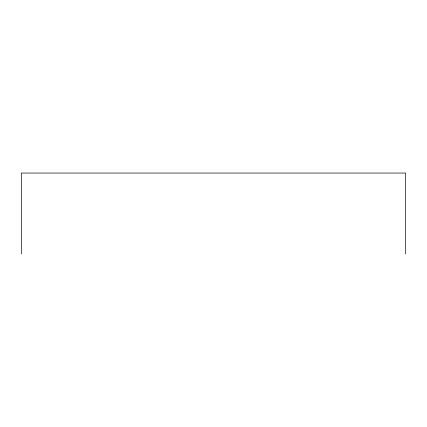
<?xml version="1.0" encoding="UTF-8"?>
<svg xmlns="http://www.w3.org/2000/svg" width="427" height="427" viewBox="0 0 427 427"><rect width="100%" height="100%" fill="white"/><g stroke="black" fill="none" stroke-linecap="round" stroke-linejoin="round"><path stroke-width="0.64" d="M405.65 253.953L405.65 173.047L21.35 173.047L21.35 253.953"/></g></svg>
